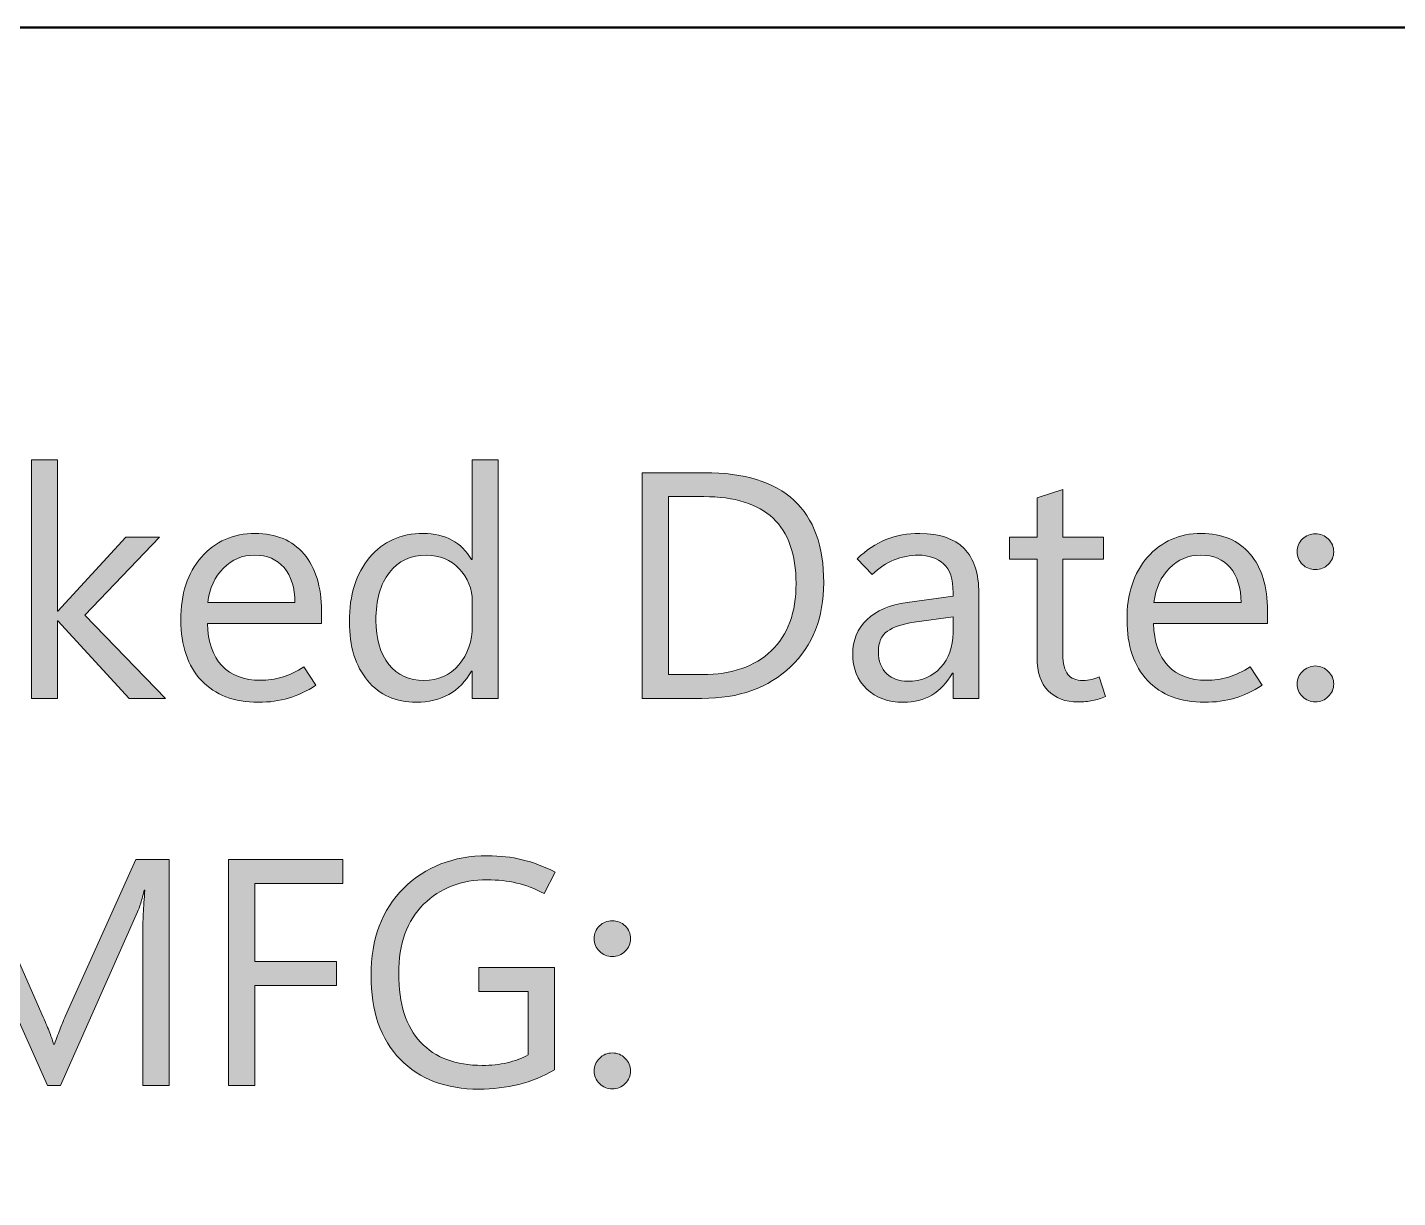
# Model space of a CAD drawing. Header units: millimetres. Extents: x 0 to 80, y -60 to 0.
# Drawn here: x 24.83 to 42.82, y -15.36 to 0 of the extents above; entities that cross this region are included whole.
import ezdxf

# ---------------------------------------------------------------- set-up
doc = ezdxf.new("R2010")
doc.units = ezdxf.units.MM
doc.header["$MEASUREMENT"] = 0
doc.layers.add('Layer 1', color=7, linetype='Continuous', lineweight=0)

# ---------------------------------------------------------------- blocks, each defined once
blk = doc.blocks.new('Block_1')
at = {"layer": 'Layer 1', "true_color": 0x231f20, "transparency": 33554687}
h = blk.add_hatch(color=250, dxfattribs=at)
h.dxf.hatch_style = 2
edge = h.paths.add_edge_path()
edge.add_spline(control_points=[(26.645, -8.81), (26.645, -8.81), (26.17, -8.81), (26.17, -8.81), (26.17, -8.81), (25.235, -7.793), (25.235, -7.793), (25.235, -7.793), (25.227, -7.793), (25.227, -7.793), (25.227, -7.793), (25.227, -8.81), (25.227, -8.81), (25.227, -8.81), (24.888, -8.81), (24.888, -8.81), (24.888, -8.81), (24.888, -5.676), (24.888, -5.676), (24.888, -5.676), (25.227, -5.676), (25.227, -5.676), (25.227, -5.676), (25.227, -7.663), (25.227, -7.663), (25.227, -7.663), (25.235, -7.663), (25.235, -7.663), (25.235, -7.663), (26.124, -6.693), (26.124, -6.693), (26.124, -6.693), (26.569, -6.693), (26.569, -6.693), (26.569, -6.693), (25.587, -7.715), (25.587, -7.715), (25.587, -7.715), (26.645, -8.81), (26.645, -8.81)], knot_values=[0, 0, 0, 0, 1, 1, 1, 2, 2, 2, 3, 3, 3, 4, 4, 4, 5, 5, 5, 6, 6, 6, 7, 7, 7, 8, 8, 8, 9, 9, 9, 10, 10, 10, 11, 11, 11, 12, 12, 12, 13, 13, 13, 13], degree=3, periodic=0)
h = blk.add_hatch(color=250, dxfattribs=at)
h.dxf.hatch_style = 2
edge = h.paths.add_edge_path()
edge.add_spline(control_points=[(29.409, -7.785), (29.409, -8.029), (29.466, -8.221), (29.579, -8.363), (29.693, -8.504), (29.846, -8.574), (30.037, -8.574), (30.227, -8.574), (30.381, -8.506), (30.498, -8.37), (30.615, -8.233), (30.674, -8.061), (30.674, -7.853), (30.674, -7.853), (30.674, -7.541), (30.674, -7.541), (30.674, -7.37), (30.617, -7.225), (30.503, -7.107), (30.39, -6.988), (30.247, -6.929), (30.074, -6.929), (29.868, -6.929), (29.705, -7.005), (29.586, -7.156), (29.468, -7.308), (29.409, -7.518), (29.409, -7.785)], knot_values=[0, 0, 0, 0, 1, 1, 1, 2, 2, 2, 3, 3, 3, 4, 4, 4, 5, 5, 5, 6, 6, 6, 7, 7, 7, 8, 8, 8, 9, 9, 9, 9], degree=3, periodic=0)
edge = h.paths.add_edge_path()
edge.add_spline(control_points=[(30.665, -8.45), (30.587, -8.587), (30.487, -8.689), (30.367, -8.757), (30.246, -8.826), (30.103, -8.86), (29.938, -8.86), (29.672, -8.86), (29.459, -8.765), (29.3, -8.576), (29.141, -8.386), (29.061, -8.128), (29.061, -7.801), (29.061, -7.451), (29.15, -7.171), (29.326, -6.96), (29.502, -6.749), (29.737, -6.644), (30.031, -6.644), (30.177, -6.644), (30.303, -6.672), (30.408, -6.73), (30.514, -6.787), (30.599, -6.873), (30.665, -6.987), (30.665, -6.987), (30.674, -6.987), (30.674, -6.987), (30.674, -6.987), (30.674, -5.676), (30.674, -5.676), (30.674, -5.676), (31.013, -5.676), (31.013, -5.676), (31.013, -5.676), (31.013, -8.81), (31.013, -8.81), (31.013, -8.81), (30.674, -8.81), (30.674, -8.81), (30.674, -8.81), (30.674, -8.45), (30.674, -8.45), (30.674, -8.45), (30.665, -8.45), (30.665, -8.45)], knot_values=[0, 0, 0, 0, 1, 1, 1, 2, 2, 2, 3, 3, 3, 4, 4, 4, 5, 5, 5, 6, 6, 6, 7, 7, 7, 8, 8, 8, 9, 9, 9, 10, 10, 10, 11, 11, 11, 12, 12, 12, 13, 13, 13, 14, 14, 14, 15, 15, 15, 15], degree=3, periodic=0)
h = blk.add_hatch(color=250, dxfattribs=at)
h.dxf.hatch_style = 2
edge = h.paths.add_edge_path()
edge.add_spline(control_points=[(33.251, -6.16), (33.251, -6.16), (33.251, -8.496), (33.251, -8.496), (33.251, -8.496), (33.694, -8.496), (33.694, -8.496), (34.082, -8.496), (34.385, -8.392), (34.601, -8.184), (34.818, -7.976), (34.926, -7.681), (34.926, -7.299), (34.926, -6.919), (34.825, -6.634), (34.623, -6.444), (34.421, -6.255), (34.118, -6.16), (33.714, -6.16), (33.714, -6.16), (33.251, -6.16), (33.251, -6.16)], knot_values=[0, 0, 0, 0, 1, 1, 1, 2, 2, 2, 3, 3, 3, 4, 4, 4, 5, 5, 5, 6, 6, 6, 7, 7, 7, 7], degree=3, periodic=0)
edge = h.paths.add_edge_path()
edge.add_spline(control_points=[(32.904, -8.81), (32.904, -8.81), (32.904, -5.846), (32.904, -5.846), (32.904, -5.846), (33.723, -5.846), (33.723, -5.846), (34.245, -5.846), (34.637, -5.966), (34.898, -6.207), (35.159, -6.447), (35.289, -6.809), (35.289, -7.291), (35.289, -7.748), (35.144, -8.116), (34.854, -8.394), (34.564, -8.671), (34.176, -8.81), (33.69, -8.81), (33.69, -8.81), (32.904, -8.81), (32.904, -8.81)], knot_values=[0, 0, 0, 0, 1, 1, 1, 2, 2, 2, 3, 3, 3, 4, 4, 4, 5, 5, 5, 6, 6, 6, 7, 7, 7, 7], degree=3, periodic=0)
h = blk.add_hatch(color=250, dxfattribs=at)
h.dxf.hatch_style = 2
edge = h.paths.add_edge_path()
edge.add_spline(control_points=[(38.99, -8.785), (38.932, -8.809), (38.875, -8.826), (38.819, -8.838), (38.763, -8.85), (38.7, -8.856), (38.63, -8.856), (38.462, -8.856), (38.33, -8.806), (38.234, -8.708), (38.138, -8.609), (38.09, -8.464), (38.09, -8.271), (38.09, -8.271), (38.09, -6.983), (38.09, -6.983), (38.09, -6.983), (37.727, -6.983), (37.727, -6.983), (37.727, -6.983), (37.727, -6.693), (37.727, -6.693), (37.727, -6.693), (38.09, -6.693), (38.09, -6.693), (38.09, -6.693), (38.09, -6.177), (38.09, -6.177), (38.09, -6.177), (38.429, -6.067), (38.429, -6.067), (38.429, -6.067), (38.429, -6.693), (38.429, -6.693), (38.429, -6.693), (38.963, -6.693), (38.963, -6.693), (38.963, -6.693), (38.963, -6.983), (38.963, -6.983), (38.963, -6.983), (38.429, -6.983), (38.429, -6.983), (38.429, -6.983), (38.429, -8.231), (38.429, -8.231), (38.429, -8.353), (38.451, -8.44), (38.494, -8.494), (38.538, -8.548), (38.603, -8.574), (38.69, -8.574), (38.731, -8.574), (38.771, -8.57), (38.81, -8.56), (38.848, -8.55), (38.881, -8.539), (38.907, -8.527), (38.907, -8.527), (38.99, -8.785), (38.99, -8.785)], knot_values=[0, 0, 0, 0, 1, 1, 1, 2, 2, 2, 3, 3, 3, 4, 4, 4, 5, 5, 5, 6, 6, 6, 7, 7, 7, 8, 8, 8, 9, 9, 9, 10, 10, 10, 11, 11, 11, 12, 12, 12, 13, 13, 13, 14, 14, 14, 15, 15, 15, 16, 16, 16, 17, 17, 17, 18, 18, 18, 19, 19, 19, 20, 20, 20, 20], degree=3, periodic=0)
h = blk.add_hatch(color=250, dxfattribs=at)
h.dxf.hatch_style = 2
edge = h.paths.add_edge_path()
edge.add_spline(control_points=[(28.346, -7.551), (28.345, -7.356), (28.297, -7.203), (28.204, -7.093), (28.11, -6.984), (27.981, -6.929), (27.817, -6.929), (27.656, -6.929), (27.519, -6.985), (27.407, -7.098), (27.294, -7.21), (27.226, -7.361), (27.201, -7.551), (27.201, -7.551), (28.346, -7.551), (28.346, -7.551)], knot_values=[0, 0, 0, 0, 1, 1, 1, 2, 2, 2, 3, 3, 3, 4, 4, 4, 5, 5, 5, 5], degree=3, periodic=0)
edge = h.paths.add_edge_path()
edge.add_spline(control_points=[(28.694, -7.828), (28.694, -7.828), (27.197, -7.828), (27.197, -7.828), (27.202, -8.067), (27.266, -8.25), (27.386, -8.379), (27.507, -8.508), (27.676, -8.572), (27.894, -8.572), (27.989, -8.572), (28.084, -8.558), (28.18, -8.53), (28.276, -8.502), (28.37, -8.457), (28.464, -8.395), (28.464, -8.395), (28.621, -8.637), (28.621, -8.637), (28.501, -8.714), (28.381, -8.77), (28.261, -8.806), (28.142, -8.842), (28.01, -8.86), (27.867, -8.86), (27.547, -8.86), (27.298, -8.765), (27.118, -8.574), (26.939, -8.384), (26.849, -8.119), (26.848, -7.779), (26.846, -7.438), (26.936, -7.164), (27.117, -6.956), (27.299, -6.748), (27.534, -6.644), (27.823, -6.644), (28.099, -6.644), (28.313, -6.734), (28.465, -6.914), (28.617, -7.093), (28.694, -7.343), (28.694, -7.661), (28.694, -7.661), (28.694, -7.828), (28.694, -7.828)], knot_values=[0, 0, 0, 0, 1, 1, 1, 2, 2, 2, 3, 3, 3, 4, 4, 4, 5, 5, 5, 6, 6, 6, 7, 7, 7, 8, 8, 8, 9, 9, 9, 10, 10, 10, 11, 11, 11, 12, 12, 12, 13, 13, 13, 14, 14, 14, 15, 15, 15, 15], degree=3, periodic=0)
h = blk.add_hatch(color=250, dxfattribs=at)
h.dxf.hatch_style = 2
edge = h.paths.add_edge_path()
edge.add_spline(control_points=[(36.987, -7.95), (36.987, -7.95), (36.987, -7.739), (36.987, -7.739), (36.987, -7.739), (36.476, -7.81), (36.476, -7.81), (36.32, -7.832), (36.203, -7.871), (36.125, -7.928), (36.046, -7.984), (36.007, -8.073), (36.007, -8.194), (36.007, -8.321), (36.044, -8.418), (36.117, -8.485), (36.191, -8.551), (36.281, -8.585), (36.387, -8.585), (36.57, -8.585), (36.716, -8.525), (36.824, -8.405), (36.932, -8.285), (36.987, -8.134), (36.987, -7.95)], knot_values=[0, 0, 0, 0, 1, 1, 1, 2, 2, 2, 3, 3, 3, 4, 4, 4, 5, 5, 5, 6, 6, 6, 7, 7, 7, 8, 8, 8, 8], degree=3, periodic=0)
edge = h.paths.add_edge_path()
edge.add_spline(control_points=[(37.326, -8.81), (37.326, -8.81), (36.987, -8.81), (36.987, -8.81), (36.987, -8.81), (36.987, -8.479), (36.987, -8.479), (36.987, -8.479), (36.978, -8.479), (36.978, -8.479), (36.905, -8.606), (36.815, -8.701), (36.709, -8.765), (36.602, -8.828), (36.477, -8.86), (36.335, -8.86), (36.137, -8.86), (35.976, -8.802), (35.854, -8.686), (35.731, -8.57), (35.67, -8.417), (35.67, -8.225), (35.67, -8.045), (35.732, -7.895), (35.856, -7.777), (35.98, -7.658), (36.156, -7.582), (36.383, -7.549), (36.383, -7.549), (36.987, -7.469), (36.987, -7.469), (36.987, -7.469), (36.987, -7.421), (36.987, -7.421), (36.987, -7.243), (36.945, -7.117), (36.863, -7.042), (36.78, -6.967), (36.67, -6.929), (36.532, -6.929), (36.422, -6.929), (36.315, -6.95), (36.213, -6.991), (36.111, -7.032), (36.016, -7.096), (35.926, -7.181), (35.926, -7.181), (35.728, -6.977), (35.728, -6.977), (35.846, -6.862), (35.972, -6.778), (36.106, -6.724), (36.24, -6.671), (36.388, -6.644), (36.552, -6.644), (36.809, -6.644), (37.002, -6.71), (37.131, -6.841), (37.261, -6.973), (37.326, -7.17), (37.326, -7.433), (37.326, -7.433), (37.326, -8.81), (37.326, -8.81)], knot_values=[0, 0, 0, 0, 1, 1, 1, 2, 2, 2, 3, 3, 3, 4, 4, 4, 5, 5, 5, 6, 6, 6, 7, 7, 7, 8, 8, 8, 9, 9, 9, 10, 10, 10, 11, 11, 11, 12, 12, 12, 13, 13, 13, 14, 14, 14, 15, 15, 15, 16, 16, 16, 17, 17, 17, 18, 18, 18, 19, 19, 19, 20, 20, 20, 21, 21, 21, 21], degree=3, periodic=0)
h = blk.add_hatch(color=250, dxfattribs=at)
h.dxf.hatch_style = 2
edge = h.paths.add_edge_path()
edge.add_spline(control_points=[(40.769, -7.551), (40.768, -7.356), (40.72, -7.203), (40.627, -7.093), (40.533, -6.984), (40.404, -6.929), (40.24, -6.929), (40.079, -6.929), (39.942, -6.985), (39.83, -7.098), (39.717, -7.21), (39.649, -7.361), (39.624, -7.551), (39.624, -7.551), (40.769, -7.551), (40.769, -7.551)], knot_values=[0, 0, 0, 0, 1, 1, 1, 2, 2, 2, 3, 3, 3, 4, 4, 4, 5, 5, 5, 5], degree=3, periodic=0)
edge = h.paths.add_edge_path()
edge.add_spline(control_points=[(41.117, -7.828), (41.117, -7.828), (39.62, -7.828), (39.62, -7.828), (39.625, -8.067), (39.689, -8.25), (39.809, -8.379), (39.93, -8.508), (40.099, -8.572), (40.317, -8.572), (40.412, -8.572), (40.507, -8.558), (40.603, -8.53), (40.699, -8.502), (40.793, -8.457), (40.887, -8.395), (40.887, -8.395), (41.044, -8.637), (41.044, -8.637), (40.924, -8.714), (40.804, -8.77), (40.685, -8.806), (40.565, -8.842), (40.433, -8.86), (40.29, -8.86), (39.97, -8.86), (39.721, -8.765), (39.541, -8.574), (39.362, -8.384), (39.272, -8.119), (39.271, -7.779), (39.269, -7.438), (39.359, -7.164), (39.54, -6.956), (39.722, -6.748), (39.957, -6.644), (40.246, -6.644), (40.522, -6.644), (40.736, -6.734), (40.888, -6.914), (41.04, -7.093), (41.117, -7.343), (41.117, -7.661), (41.117, -7.661), (41.117, -7.828), (41.117, -7.828)], knot_values=[0, 0, 0, 0, 1, 1, 1, 2, 2, 2, 3, 3, 3, 4, 4, 4, 5, 5, 5, 6, 6, 6, 7, 7, 7, 8, 8, 8, 9, 9, 9, 10, 10, 10, 11, 11, 11, 12, 12, 12, 13, 13, 13, 14, 14, 14, 15, 15, 15, 15], degree=3, periodic=0)
h = blk.add_hatch(color=250, dxfattribs=at)
h.dxf.hatch_style = 2
edge = h.paths.add_edge_path()
edge.add_spline(control_points=[(41.745, -8.856), (41.679, -8.856), (41.622, -8.833), (41.575, -8.786), (41.529, -8.74), (41.505, -8.685), (41.505, -8.62), (41.505, -8.557), (41.529, -8.501), (41.575, -8.455), (41.622, -8.408), (41.679, -8.384), (41.745, -8.384), (41.811, -8.384), (41.868, -8.408), (41.914, -8.455), (41.961, -8.501), (41.985, -8.557), (41.985, -8.62), (41.985, -8.685), (41.961, -8.74), (41.914, -8.786), (41.868, -8.833), (41.811, -8.856), (41.745, -8.856)], knot_values=[0, 0, 0, 0, 1, 1, 1, 2, 2, 2, 3, 3, 3, 4, 4, 4, 5, 5, 5, 6, 6, 6, 7, 7, 7, 8, 8, 8, 8], degree=3, periodic=0)
edge = h.paths.add_edge_path()
edge.add_spline(control_points=[(41.745, -7.119), (41.679, -7.119), (41.622, -7.096), (41.575, -7.05), (41.529, -7.004), (41.505, -6.948), (41.505, -6.884), (41.505, -6.817), (41.529, -6.762), (41.575, -6.716), (41.622, -6.671), (41.679, -6.648), (41.745, -6.648), (41.811, -6.648), (41.868, -6.671), (41.914, -6.716), (41.961, -6.762), (41.985, -6.817), (41.985, -6.884), (41.985, -6.948), (41.961, -7.004), (41.914, -7.05), (41.868, -7.096), (41.811, -7.119), (41.745, -7.119)], knot_values=[0, 0, 0, 0, 1, 1, 1, 2, 2, 2, 3, 3, 3, 4, 4, 4, 5, 5, 5, 6, 6, 6, 7, 7, 7, 8, 8, 8, 8], degree=3, periodic=0)
h = blk.add_hatch(color=250, dxfattribs=at)
h.dxf.hatch_style = 2
edge = h.paths.add_edge_path()
edge.add_spline(control_points=[(26.693, -13.89), (26.693, -13.89), (26.347, -13.89), (26.347, -13.89), (26.347, -13.89), (26.347, -11.902), (26.347, -11.902), (26.347, -11.823), (26.35, -11.736), (26.355, -11.639), (26.359, -11.543), (26.367, -11.438), (26.376, -11.325), (26.376, -11.325), (26.368, -11.325), (26.368, -11.325), (26.352, -11.391), (26.336, -11.448), (26.322, -11.496), (26.307, -11.545), (26.293, -11.583), (26.279, -11.612), (26.279, -11.612), (25.266, -13.89), (25.266, -13.89), (25.266, -13.89), (25.097, -13.89), (25.097, -13.89), (25.097, -13.89), (24.086, -11.629), (24.086, -11.629), (24.072, -11.596), (24.058, -11.554), (24.043, -11.503), (24.027, -11.452), (24.012, -11.392), (23.997, -11.325), (23.997, -11.325), (23.989, -11.325), (23.989, -11.325), (23.994, -11.384), (23.999, -11.462), (24.001, -11.558), (24.004, -11.655), (24.005, -11.771), (24.005, -11.906), (24.005, -11.906), (24.005, -13.89), (24.005, -13.89), (24.005, -13.89), (23.671, -13.89), (23.671, -13.89), (23.671, -13.89), (23.671, -10.926), (23.671, -10.926), (23.671, -10.926), (24.129, -10.926), (24.129, -10.926), (24.129, -10.926), (25.039, -12.993), (25.039, -12.993), (25.075, -13.072), (25.104, -13.14), (25.127, -13.2), (25.15, -13.259), (25.166, -13.309), (25.175, -13.349), (25.175, -13.349), (25.188, -13.349), (25.188, -13.349), (25.218, -13.267), (25.245, -13.196), (25.268, -13.136), (25.292, -13.075), (25.312, -13.025), (25.33, -12.985), (25.33, -12.985), (26.259, -10.926), (26.259, -10.926), (26.259, -10.926), (26.693, -10.926), (26.693, -10.926), (26.693, -10.926), (26.693, -13.89), (26.693, -13.89)], knot_values=[0, 0, 0, 0, 1, 1, 1, 2, 2, 2, 3, 3, 3, 4, 4, 4, 5, 5, 5, 6, 6, 6, 7, 7, 7, 8, 8, 8, 9, 9, 9, 10, 10, 10, 11, 11, 11, 12, 12, 12, 13, 13, 13, 14, 14, 14, 15, 15, 15, 16, 16, 16, 17, 17, 17, 18, 18, 18, 19, 19, 19, 20, 20, 20, 21, 21, 21, 22, 22, 22, 23, 23, 23, 24, 24, 24, 25, 25, 25, 26, 26, 26, 27, 27, 27, 28, 28, 28, 28], degree=3, periodic=0)
h = blk.add_hatch(color=250, dxfattribs=at)
h.dxf.hatch_style = 2
edge = h.paths.add_edge_path()
edge.add_spline(control_points=[(28.977, -11.24), (28.977, -11.24), (27.819, -11.24), (27.819, -11.24), (27.819, -11.24), (27.819, -12.265), (27.819, -12.265), (27.819, -12.265), (28.89, -12.265), (28.89, -12.265), (28.89, -12.265), (28.89, -12.578), (28.89, -12.578), (28.89, -12.578), (27.819, -12.578), (27.819, -12.578), (27.819, -12.578), (27.819, -13.89), (27.819, -13.89), (27.819, -13.89), (27.472, -13.89), (27.472, -13.89), (27.472, -13.89), (27.472, -10.926), (27.472, -10.926), (27.472, -10.926), (28.977, -10.926), (28.977, -10.926), (28.977, -10.926), (28.977, -11.24), (28.977, -11.24)], knot_values=[0, 0, 0, 0, 1, 1, 1, 2, 2, 2, 3, 3, 3, 4, 4, 4, 5, 5, 5, 6, 6, 6, 7, 7, 7, 8, 8, 8, 9, 9, 9, 10, 10, 10, 10], degree=3, periodic=0)
h = blk.add_hatch(color=250, dxfattribs=at)
h.dxf.hatch_style = 2
edge = h.paths.add_edge_path()
edge.add_spline(control_points=[(31.755, -13.688), (31.606, -13.772), (31.449, -13.835), (31.284, -13.877), (31.118, -13.919), (30.945, -13.94), (30.763, -13.94), (30.329, -13.94), (29.984, -13.809), (29.728, -13.547), (29.472, -13.285), (29.345, -12.919), (29.345, -12.447), (29.345, -11.966), (29.488, -11.584), (29.774, -11.301), (30.059, -11.018), (30.426, -10.876), (30.874, -10.876), (31.038, -10.876), (31.191, -10.893), (31.331, -10.927), (31.472, -10.961), (31.615, -11.015), (31.761, -11.089), (31.761, -11.089), (31.618, -11.37), (31.618, -11.37), (31.496, -11.307), (31.375, -11.261), (31.257, -11.233), (31.138, -11.205), (31.01, -11.191), (30.872, -11.191), (30.533, -11.191), (30.254, -11.298), (30.036, -11.513), (29.818, -11.728), (29.708, -12.031), (29.708, -12.422), (29.708, -12.819), (29.804, -13.119), (29.996, -13.323), (30.187, -13.526), (30.457, -13.628), (30.806, -13.628), (30.922, -13.628), (31.03, -13.616), (31.131, -13.593), (31.231, -13.571), (31.323, -13.536), (31.408, -13.489), (31.408, -13.489), (31.408, -12.658), (31.408, -12.658), (31.408, -12.658), (30.759, -12.658), (30.759, -12.658), (30.759, -12.658), (30.759, -12.344), (30.759, -12.344), (30.759, -12.344), (31.755, -12.344), (31.755, -12.344), (31.755, -12.344), (31.755, -13.688), (31.755, -13.688)], knot_values=[0, 0, 0, 0, 1, 1, 1, 2, 2, 2, 3, 3, 3, 4, 4, 4, 5, 5, 5, 6, 6, 6, 7, 7, 7, 8, 8, 8, 9, 9, 9, 10, 10, 10, 11, 11, 11, 12, 12, 12, 13, 13, 13, 14, 14, 14, 15, 15, 15, 16, 16, 16, 17, 17, 17, 18, 18, 18, 19, 19, 19, 20, 20, 20, 21, 21, 21, 22, 22, 22, 22], degree=3, periodic=0)
h = blk.add_hatch(color=250, dxfattribs=at)
h.dxf.hatch_style = 2
edge = h.paths.add_edge_path()
edge.add_spline(control_points=[(32.513, -13.936), (32.447, -13.936), (32.391, -13.913), (32.344, -13.866), (32.297, -13.82), (32.274, -13.765), (32.274, -13.7), (32.274, -13.637), (32.297, -13.581), (32.344, -13.535), (32.391, -13.488), (32.447, -13.464), (32.513, -13.464), (32.58, -13.464), (32.636, -13.488), (32.683, -13.535), (32.73, -13.581), (32.753, -13.637), (32.753, -13.7), (32.753, -13.765), (32.73, -13.82), (32.683, -13.866), (32.636, -13.913), (32.58, -13.936), (32.513, -13.936)], knot_values=[0, 0, 0, 0, 1, 1, 1, 2, 2, 2, 3, 3, 3, 4, 4, 4, 5, 5, 5, 6, 6, 6, 7, 7, 7, 8, 8, 8, 8], degree=3, periodic=0)
edge = h.paths.add_edge_path()
edge.add_spline(control_points=[(32.513, -12.199), (32.447, -12.199), (32.391, -12.176), (32.344, -12.13), (32.297, -12.084), (32.274, -12.028), (32.274, -11.964), (32.274, -11.897), (32.297, -11.842), (32.344, -11.796), (32.391, -11.751), (32.447, -11.728), (32.513, -11.728), (32.58, -11.728), (32.636, -11.751), (32.683, -11.796), (32.73, -11.842), (32.753, -11.897), (32.753, -11.964), (32.753, -12.028), (32.73, -12.084), (32.683, -12.13), (32.636, -12.176), (32.58, -12.199), (32.513, -12.199)], knot_values=[0, 0, 0, 0, 1, 1, 1, 2, 2, 2, 3, 3, 3, 4, 4, 4, 5, 5, 5, 6, 6, 6, 7, 7, 7, 8, 8, 8, 8], degree=3, periodic=0)
at = {"layer": 'Layer 1'}
for points, knots in [([(26.645, -8.81), (26.645, -8.81), (26.17, -8.81), (26.17, -8.81), (26.17, -8.81), (25.235, -7.793), (25.235, -7.793), (25.235, -7.793), (25.227, -7.793), (25.227, -7.793), (25.227, -7.793), (25.227, -8.81), (25.227, -8.81), (25.227, -8.81), (24.888, -8.81), (24.888, -8.81), (24.888, -8.81), (24.888, -5.676), (24.888, -5.676), (24.888, -5.676), (25.227, -5.676), (25.227, -5.676), (25.227, -5.676), (25.227, -7.663), (25.227, -7.663), (25.227, -7.663), (25.235, -7.663), (25.235, -7.663), (25.235, -7.663), (26.124, -6.693), (26.124, -6.693), (26.124, -6.693), (26.569, -6.693), (26.569, -6.693), (26.569, -6.693), (25.587, -7.715), (25.587, -7.715), (25.587, -7.715), (26.645, -8.81), (26.645, -8.81)], [0, 0, 0, 0, 1, 1, 1, 2, 2, 2, 3, 3, 3, 4, 4, 4, 5, 5, 5, 6, 6, 6, 7, 7, 7, 8, 8, 8, 9, 9, 9, 10, 10, 10, 11, 11, 11, 12, 12, 12, 13, 13, 13, 13]), ([(30.665, -8.45), (30.587, -8.587), (30.487, -8.689), (30.367, -8.757), (30.246, -8.826), (30.103, -8.86), (29.938, -8.86), (29.672, -8.86), (29.459, -8.765), (29.3, -8.576), (29.141, -8.386), (29.061, -8.128), (29.061, -7.801), (29.061, -7.451), (29.15, -7.171), (29.326, -6.96), (29.502, -6.749), (29.737, -6.644), (30.031, -6.644), (30.177, -6.644), (30.303, -6.672), (30.408, -6.73), (30.514, -6.787), (30.599, -6.873), (30.665, -6.987), (30.665, -6.987), (30.674, -6.987), (30.674, -6.987), (30.674, -6.987), (30.674, -5.676), (30.674, -5.676), (30.674, -5.676), (31.013, -5.676), (31.013, -5.676), (31.013, -5.676), (31.013, -8.81), (31.013, -8.81), (31.013, -8.81), (30.674, -8.81), (30.674, -8.81), (30.674, -8.81), (30.674, -8.45), (30.674, -8.45), (30.674, -8.45), (30.665, -8.45), (30.665, -8.45)], [0, 0, 0, 0, 1, 1, 1, 2, 2, 2, 3, 3, 3, 4, 4, 4, 5, 5, 5, 6, 6, 6, 7, 7, 7, 8, 8, 8, 9, 9, 9, 10, 10, 10, 11, 11, 11, 12, 12, 12, 13, 13, 13, 14, 14, 14, 15, 15, 15, 15]), ([(32.904, -8.81), (32.904, -8.81), (32.904, -5.846), (32.904, -5.846), (32.904, -5.846), (33.723, -5.846), (33.723, -5.846), (34.245, -5.846), (34.637, -5.966), (34.898, -6.207), (35.159, -6.447), (35.289, -6.809), (35.289, -7.291), (35.289, -7.748), (35.144, -8.116), (34.854, -8.394), (34.564, -8.671), (34.176, -8.81), (33.69, -8.81), (33.69, -8.81), (32.904, -8.81), (32.904, -8.81)], [0, 0, 0, 0, 1, 1, 1, 2, 2, 2, 3, 3, 3, 4, 4, 4, 5, 5, 5, 6, 6, 6, 7, 7, 7, 7]), ([(38.99, -8.785), (38.932, -8.809), (38.875, -8.826), (38.819, -8.838), (38.763, -8.85), (38.7, -8.856), (38.63, -8.856), (38.462, -8.856), (38.33, -8.806), (38.234, -8.708), (38.138, -8.609), (38.09, -8.464), (38.09, -8.271), (38.09, -8.271), (38.09, -6.983), (38.09, -6.983), (38.09, -6.983), (37.727, -6.983), (37.727, -6.983), (37.727, -6.983), (37.727, -6.693), (37.727, -6.693), (37.727, -6.693), (38.09, -6.693), (38.09, -6.693), (38.09, -6.693), (38.09, -6.177), (38.09, -6.177), (38.09, -6.177), (38.429, -6.067), (38.429, -6.067), (38.429, -6.067), (38.429, -6.693), (38.429, -6.693), (38.429, -6.693), (38.963, -6.693), (38.963, -6.693), (38.963, -6.693), (38.963, -6.983), (38.963, -6.983), (38.963, -6.983), (38.429, -6.983), (38.429, -6.983), (38.429, -6.983), (38.429, -8.231), (38.429, -8.231), (38.429, -8.353), (38.451, -8.44), (38.494, -8.494), (38.538, -8.548), (38.603, -8.574), (38.69, -8.574), (38.731, -8.574), (38.771, -8.57), (38.81, -8.56), (38.848, -8.55), (38.881, -8.539), (38.907, -8.527), (38.907, -8.527), (38.99, -8.785), (38.99, -8.785)], [0, 0, 0, 0, 1, 1, 1, 2, 2, 2, 3, 3, 3, 4, 4, 4, 5, 5, 5, 6, 6, 6, 7, 7, 7, 8, 8, 8, 9, 9, 9, 10, 10, 10, 11, 11, 11, 12, 12, 12, 13, 13, 13, 14, 14, 14, 15, 15, 15, 16, 16, 16, 17, 17, 17, 18, 18, 18, 19, 19, 19, 20, 20, 20, 20]), ([(33.251, -6.16), (33.251, -6.16), (33.251, -8.496), (33.251, -8.496), (33.251, -8.496), (33.694, -8.496), (33.694, -8.496), (34.082, -8.496), (34.385, -8.392), (34.601, -8.184), (34.818, -7.976), (34.926, -7.681), (34.926, -7.299), (34.926, -6.919), (34.825, -6.634), (34.623, -6.444), (34.421, -6.255), (34.118, -6.16), (33.714, -6.16), (33.714, -6.16), (33.251, -6.16), (33.251, -6.16)], [0, 0, 0, 0, 1, 1, 1, 2, 2, 2, 3, 3, 3, 4, 4, 4, 5, 5, 5, 6, 6, 6, 7, 7, 7, 7]), ([(28.694, -7.828), (28.694, -7.828), (27.197, -7.828), (27.197, -7.828), (27.202, -8.067), (27.266, -8.25), (27.386, -8.379), (27.507, -8.508), (27.676, -8.572), (27.894, -8.572), (27.989, -8.572), (28.084, -8.558), (28.18, -8.53), (28.276, -8.502), (28.37, -8.457), (28.464, -8.395), (28.464, -8.395), (28.621, -8.637), (28.621, -8.637), (28.501, -8.714), (28.381, -8.77), (28.261, -8.806), (28.142, -8.842), (28.01, -8.86), (27.867, -8.86), (27.547, -8.86), (27.298, -8.765), (27.118, -8.574), (26.939, -8.384), (26.849, -8.119), (26.848, -7.779), (26.846, -7.438), (26.936, -7.164), (27.117, -6.956), (27.299, -6.748), (27.534, -6.644), (27.823, -6.644), (28.099, -6.644), (28.313, -6.734), (28.465, -6.914), (28.617, -7.093), (28.694, -7.343), (28.694, -7.661), (28.694, -7.661), (28.694, -7.828), (28.694, -7.828)], [0, 0, 0, 0, 1, 1, 1, 2, 2, 2, 3, 3, 3, 4, 4, 4, 5, 5, 5, 6, 6, 6, 7, 7, 7, 8, 8, 8, 9, 9, 9, 10, 10, 10, 11, 11, 11, 12, 12, 12, 13, 13, 13, 14, 14, 14, 15, 15, 15, 15]), ([(37.326, -8.81), (37.326, -8.81), (36.987, -8.81), (36.987, -8.81), (36.987, -8.81), (36.987, -8.479), (36.987, -8.479), (36.987, -8.479), (36.978, -8.479), (36.978, -8.479), (36.905, -8.606), (36.815, -8.701), (36.709, -8.765), (36.602, -8.828), (36.477, -8.86), (36.335, -8.86), (36.137, -8.86), (35.976, -8.802), (35.854, -8.686), (35.731, -8.57), (35.67, -8.417), (35.67, -8.225), (35.67, -8.045), (35.732, -7.895), (35.856, -7.777), (35.98, -7.658), (36.156, -7.582), (36.383, -7.549), (36.383, -7.549), (36.987, -7.469), (36.987, -7.469), (36.987, -7.469), (36.987, -7.421), (36.987, -7.421), (36.987, -7.243), (36.945, -7.117), (36.863, -7.042), (36.78, -6.967), (36.67, -6.929), (36.532, -6.929), (36.422, -6.929), (36.315, -6.95), (36.213, -6.991), (36.111, -7.032), (36.016, -7.096), (35.926, -7.181), (35.926, -7.181), (35.728, -6.977), (35.728, -6.977), (35.846, -6.862), (35.972, -6.778), (36.106, -6.724), (36.24, -6.671), (36.388, -6.644), (36.552, -6.644), (36.809, -6.644), (37.002, -6.71), (37.131, -6.841), (37.261, -6.973), (37.326, -7.17), (37.326, -7.433), (37.326, -7.433), (37.326, -8.81), (37.326, -8.81)], [0, 0, 0, 0, 1, 1, 1, 2, 2, 2, 3, 3, 3, 4, 4, 4, 5, 5, 5, 6, 6, 6, 7, 7, 7, 8, 8, 8, 9, 9, 9, 10, 10, 10, 11, 11, 11, 12, 12, 12, 13, 13, 13, 14, 14, 14, 15, 15, 15, 16, 16, 16, 17, 17, 17, 18, 18, 18, 19, 19, 19, 20, 20, 20, 21, 21, 21, 21]), ([(41.117, -7.828), (41.117, -7.828), (39.62, -7.828), (39.62, -7.828), (39.625, -8.067), (39.689, -8.25), (39.809, -8.379), (39.93, -8.508), (40.099, -8.572), (40.317, -8.572), (40.412, -8.572), (40.507, -8.558), (40.603, -8.53), (40.699, -8.502), (40.793, -8.457), (40.887, -8.395), (40.887, -8.395), (41.044, -8.637), (41.044, -8.637), (40.924, -8.714), (40.804, -8.77), (40.685, -8.806), (40.565, -8.842), (40.433, -8.86), (40.29, -8.86), (39.97, -8.86), (39.721, -8.765), (39.541, -8.574), (39.362, -8.384), (39.272, -8.119), (39.271, -7.779), (39.269, -7.438), (39.359, -7.164), (39.54, -6.956), (39.722, -6.748), (39.957, -6.644), (40.246, -6.644), (40.522, -6.644), (40.736, -6.734), (40.888, -6.914), (41.04, -7.093), (41.117, -7.343), (41.117, -7.661), (41.117, -7.661), (41.117, -7.828), (41.117, -7.828)], [0, 0, 0, 0, 1, 1, 1, 2, 2, 2, 3, 3, 3, 4, 4, 4, 5, 5, 5, 6, 6, 6, 7, 7, 7, 8, 8, 8, 9, 9, 9, 10, 10, 10, 11, 11, 11, 12, 12, 12, 13, 13, 13, 14, 14, 14, 15, 15, 15, 15]), ([(41.745, -7.119), (41.679, -7.119), (41.622, -7.096), (41.575, -7.05), (41.529, -7.004), (41.505, -6.948), (41.505, -6.884), (41.505, -6.817), (41.529, -6.762), (41.575, -6.716), (41.622, -6.671), (41.679, -6.648), (41.745, -6.648), (41.811, -6.648), (41.868, -6.671), (41.914, -6.716), (41.961, -6.762), (41.985, -6.817), (41.985, -6.884), (41.985, -6.948), (41.961, -7.004), (41.914, -7.05), (41.868, -7.096), (41.811, -7.119), (41.745, -7.119)], [0, 0, 0, 0, 1, 1, 1, 2, 2, 2, 3, 3, 3, 4, 4, 4, 5, 5, 5, 6, 6, 6, 7, 7, 7, 8, 8, 8, 8]), ([(28.346, -7.551), (28.345, -7.356), (28.297, -7.203), (28.204, -7.093), (28.11, -6.984), (27.981, -6.929), (27.817, -6.929), (27.656, -6.929), (27.519, -6.985), (27.407, -7.098), (27.294, -7.21), (27.226, -7.361), (27.201, -7.551), (27.201, -7.551), (28.346, -7.551), (28.346, -7.551)], [0, 0, 0, 0, 1, 1, 1, 2, 2, 2, 3, 3, 3, 4, 4, 4, 5, 5, 5, 5]), ([(29.409, -7.785), (29.409, -8.029), (29.466, -8.221), (29.579, -8.363), (29.693, -8.504), (29.846, -8.574), (30.037, -8.574), (30.227, -8.574), (30.381, -8.506), (30.498, -8.37), (30.615, -8.233), (30.674, -8.061), (30.674, -7.853), (30.674, -7.853), (30.674, -7.541), (30.674, -7.541), (30.674, -7.37), (30.617, -7.225), (30.503, -7.107), (30.39, -6.988), (30.247, -6.929), (30.074, -6.929), (29.868, -6.929), (29.705, -7.005), (29.586, -7.156), (29.468, -7.308), (29.409, -7.518), (29.409, -7.785)], [0, 0, 0, 0, 1, 1, 1, 2, 2, 2, 3, 3, 3, 4, 4, 4, 5, 5, 5, 6, 6, 6, 7, 7, 7, 8, 8, 8, 9, 9, 9, 9]), ([(40.769, -7.551), (40.768, -7.356), (40.72, -7.203), (40.627, -7.093), (40.533, -6.984), (40.404, -6.929), (40.24, -6.929), (40.079, -6.929), (39.942, -6.985), (39.83, -7.098), (39.717, -7.21), (39.649, -7.361), (39.624, -7.551), (39.624, -7.551), (40.769, -7.551), (40.769, -7.551)], [0, 0, 0, 0, 1, 1, 1, 2, 2, 2, 3, 3, 3, 4, 4, 4, 5, 5, 5, 5]), ([(36.987, -7.95), (36.987, -7.95), (36.987, -7.739), (36.987, -7.739), (36.987, -7.739), (36.476, -7.81), (36.476, -7.81), (36.32, -7.832), (36.203, -7.871), (36.125, -7.928), (36.046, -7.984), (36.007, -8.073), (36.007, -8.194), (36.007, -8.321), (36.044, -8.418), (36.117, -8.485), (36.191, -8.551), (36.281, -8.585), (36.387, -8.585), (36.57, -8.585), (36.716, -8.525), (36.824, -8.405), (36.932, -8.285), (36.987, -8.134), (36.987, -7.95)], [0, 0, 0, 0, 1, 1, 1, 2, 2, 2, 3, 3, 3, 4, 4, 4, 5, 5, 5, 6, 6, 6, 7, 7, 7, 8, 8, 8, 8]), ([(41.745, -8.856), (41.679, -8.856), (41.622, -8.833), (41.575, -8.786), (41.529, -8.74), (41.505, -8.685), (41.505, -8.62), (41.505, -8.557), (41.529, -8.501), (41.575, -8.455), (41.622, -8.408), (41.679, -8.384), (41.745, -8.384), (41.811, -8.384), (41.868, -8.408), (41.914, -8.455), (41.961, -8.501), (41.985, -8.557), (41.985, -8.62), (41.985, -8.685), (41.961, -8.74), (41.914, -8.786), (41.868, -8.833), (41.811, -8.856), (41.745, -8.856)], [0, 0, 0, 0, 1, 1, 1, 2, 2, 2, 3, 3, 3, 4, 4, 4, 5, 5, 5, 6, 6, 6, 7, 7, 7, 8, 8, 8, 8]), ([(26.693, -13.89), (26.693, -13.89), (26.347, -13.89), (26.347, -13.89), (26.347, -13.89), (26.347, -11.902), (26.347, -11.902), (26.347, -11.823), (26.35, -11.736), (26.355, -11.639), (26.359, -11.543), (26.367, -11.438), (26.376, -11.325), (26.376, -11.325), (26.368, -11.325), (26.368, -11.325), (26.352, -11.391), (26.336, -11.448), (26.322, -11.496), (26.307, -11.545), (26.293, -11.583), (26.279, -11.612), (26.279, -11.612), (25.266, -13.89), (25.266, -13.89), (25.266, -13.89), (25.097, -13.89), (25.097, -13.89), (25.097, -13.89), (24.086, -11.629), (24.086, -11.629), (24.072, -11.596), (24.058, -11.554), (24.043, -11.503), (24.027, -11.452), (24.012, -11.392), (23.997, -11.325), (23.997, -11.325), (23.989, -11.325), (23.989, -11.325), (23.994, -11.384), (23.999, -11.462), (24.001, -11.558), (24.004, -11.655), (24.005, -11.771), (24.005, -11.906), (24.005, -11.906), (24.005, -13.89), (24.005, -13.89), (24.005, -13.89), (23.671, -13.89), (23.671, -13.89), (23.671, -13.89), (23.671, -10.926), (23.671, -10.926), (23.671, -10.926), (24.129, -10.926), (24.129, -10.926), (24.129, -10.926), (25.039, -12.993), (25.039, -12.993), (25.075, -13.072), (25.104, -13.14), (25.127, -13.2), (25.15, -13.259), (25.166, -13.309), (25.175, -13.349), (25.175, -13.349), (25.188, -13.349), (25.188, -13.349), (25.218, -13.267), (25.245, -13.196), (25.268, -13.136), (25.292, -13.075), (25.312, -13.025), (25.33, -12.985), (25.33, -12.985), (26.259, -10.926), (26.259, -10.926), (26.259, -10.926), (26.693, -10.926), (26.693, -10.926), (26.693, -10.926), (26.693, -13.89), (26.693, -13.89)], [0, 0, 0, 0, 1, 1, 1, 2, 2, 2, 3, 3, 3, 4, 4, 4, 5, 5, 5, 6, 6, 6, 7, 7, 7, 8, 8, 8, 9, 9, 9, 10, 10, 10, 11, 11, 11, 12, 12, 12, 13, 13, 13, 14, 14, 14, 15, 15, 15, 16, 16, 16, 17, 17, 17, 18, 18, 18, 19, 19, 19, 20, 20, 20, 21, 21, 21, 22, 22, 22, 23, 23, 23, 24, 24, 24, 25, 25, 25, 26, 26, 26, 27, 27, 27, 28, 28, 28, 28]), ([(28.977, -11.24), (28.977, -11.24), (27.819, -11.24), (27.819, -11.24), (27.819, -11.24), (27.819, -12.265), (27.819, -12.265), (27.819, -12.265), (28.89, -12.265), (28.89, -12.265), (28.89, -12.265), (28.89, -12.578), (28.89, -12.578), (28.89, -12.578), (27.819, -12.578), (27.819, -12.578), (27.819, -12.578), (27.819, -13.89), (27.819, -13.89), (27.819, -13.89), (27.472, -13.89), (27.472, -13.89), (27.472, -13.89), (27.472, -10.926), (27.472, -10.926), (27.472, -10.926), (28.977, -10.926), (28.977, -10.926), (28.977, -10.926), (28.977, -11.24), (28.977, -11.24)], [0, 0, 0, 0, 1, 1, 1, 2, 2, 2, 3, 3, 3, 4, 4, 4, 5, 5, 5, 6, 6, 6, 7, 7, 7, 8, 8, 8, 9, 9, 9, 10, 10, 10, 10]), ([(31.755, -13.688), (31.606, -13.772), (31.449, -13.835), (31.284, -13.877), (31.118, -13.919), (30.945, -13.94), (30.763, -13.94), (30.329, -13.94), (29.984, -13.809), (29.728, -13.547), (29.472, -13.285), (29.345, -12.919), (29.345, -12.447), (29.345, -11.966), (29.488, -11.584), (29.774, -11.301), (30.059, -11.018), (30.426, -10.876), (30.874, -10.876), (31.038, -10.876), (31.191, -10.893), (31.331, -10.927), (31.472, -10.961), (31.615, -11.015), (31.761, -11.089), (31.761, -11.089), (31.618, -11.37), (31.618, -11.37), (31.496, -11.307), (31.375, -11.261), (31.257, -11.233), (31.138, -11.205), (31.01, -11.191), (30.872, -11.191), (30.533, -11.191), (30.254, -11.298), (30.036, -11.513), (29.818, -11.728), (29.708, -12.031), (29.708, -12.422), (29.708, -12.819), (29.804, -13.119), (29.996, -13.323), (30.187, -13.526), (30.457, -13.628), (30.806, -13.628), (30.922, -13.628), (31.03, -13.616), (31.131, -13.593), (31.231, -13.571), (31.323, -13.536), (31.408, -13.489), (31.408, -13.489), (31.408, -12.658), (31.408, -12.658), (31.408, -12.658), (30.759, -12.658), (30.759, -12.658), (30.759, -12.658), (30.759, -12.344), (30.759, -12.344), (30.759, -12.344), (31.755, -12.344), (31.755, -12.344), (31.755, -12.344), (31.755, -13.688), (31.755, -13.688)], [0, 0, 0, 0, 1, 1, 1, 2, 2, 2, 3, 3, 3, 4, 4, 4, 5, 5, 5, 6, 6, 6, 7, 7, 7, 8, 8, 8, 9, 9, 9, 10, 10, 10, 11, 11, 11, 12, 12, 12, 13, 13, 13, 14, 14, 14, 15, 15, 15, 16, 16, 16, 17, 17, 17, 18, 18, 18, 19, 19, 19, 20, 20, 20, 21, 21, 21, 22, 22, 22, 22]), ([(32.513, -12.199), (32.447, -12.199), (32.391, -12.176), (32.344, -12.13), (32.297, -12.084), (32.274, -12.028), (32.274, -11.964), (32.274, -11.897), (32.297, -11.842), (32.344, -11.796), (32.391, -11.751), (32.447, -11.728), (32.513, -11.728), (32.58, -11.728), (32.636, -11.751), (32.683, -11.796), (32.73, -11.842), (32.753, -11.897), (32.753, -11.964), (32.753, -12.028), (32.73, -12.084), (32.683, -12.13), (32.636, -12.176), (32.58, -12.199), (32.513, -12.199)], [0, 0, 0, 0, 1, 1, 1, 2, 2, 2, 3, 3, 3, 4, 4, 4, 5, 5, 5, 6, 6, 6, 7, 7, 7, 8, 8, 8, 8]), ([(32.513, -13.936), (32.447, -13.936), (32.391, -13.913), (32.344, -13.866), (32.297, -13.82), (32.274, -13.765), (32.274, -13.7), (32.274, -13.637), (32.297, -13.581), (32.344, -13.535), (32.391, -13.488), (32.447, -13.464), (32.513, -13.464), (32.58, -13.464), (32.636, -13.488), (32.683, -13.535), (32.73, -13.581), (32.753, -13.637), (32.753, -13.7), (32.753, -13.765), (32.73, -13.82), (32.683, -13.866), (32.636, -13.913), (32.58, -13.936), (32.513, -13.936)], [0, 0, 0, 0, 1, 1, 1, 2, 2, 2, 3, 3, 3, 4, 4, 4, 5, 5, 5, 6, 6, 6, 7, 7, 7, 8, 8, 8, 8])]:
    blk.add_open_spline(points, degree=3, knots=knots, dxfattribs=at)
blk = doc.blocks.new('Block_0')
at = {"layer": 'Layer 1'}
blk.add_blockref('Block_1', (0, 0), dxfattribs=at)

msp = doc.modelspace()

# ---------------------------------------------------------------- linework, layer by layer
at = {"layer": 'Layer 1', "color": 250, "lineweight": 50, "true_color": 0x231f20}
msp.add_lwpolyline([(80, -60), (0, -60), (0, 0), (80, 0)], close=True, dxfattribs=at)

# ---------------------------------------------------------------- block references
at = {"layer": 'Layer 1'}
msp.add_blockref('Block_0', (0, 0), dxfattribs=at)

doc.saveas('drawing.dxf')
